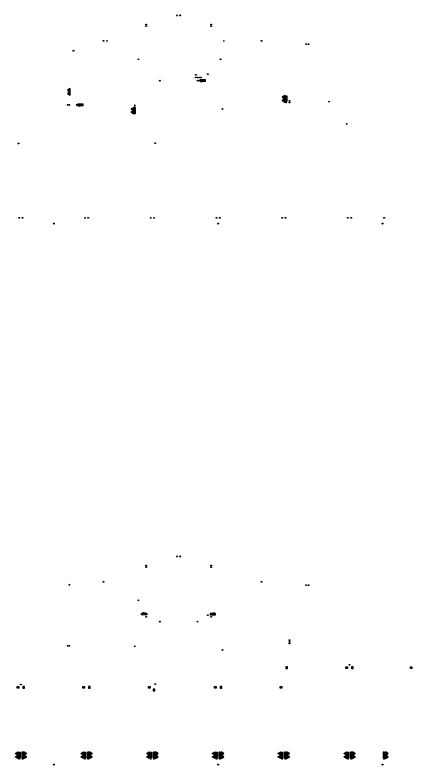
# Model space of a CAD drawing. Extents: x 41972 to 370663, y -1070170 to -56660.
# Drawn here: x 135384 to 183697, y -381541 to -290218 of the extents above; entities that cross this region are included whole.
import ezdxf

# ---------------------------------------------------------------- set-up
doc = ezdxf.new("R2010")
doc.units = 0
doc.header["$LTSCALE"] = 1000
doc.header["$MEASUREMENT"] = 0
doc.layers.add('A-不打印', color=159, linetype='Continuous', plot=False)
doc.layers.add('DIM_MODI', color=6, linetype='Continuous', plot=False)
for name, color, linetype in [('EQUIP_地漏', 7, 'Continuous'), ('EQUIP_消火栓', 7, 'Continuous'), ('EQUIP_灭火器', 7, 'Continuous'), ('VPIPE-凝结', 3, 'Continuous'), ('VPIPE-废水', 5, 'Continuous'), ('VPIPE-污水', 2, 'Continuous'), ('VPIPE-消防', 1, 'Continuous'), ('VPIPE-给水中', 173, 'Continuous'), ('VPIPE-给水高', 130, 'Continuous'), ('VPIPE-阳台雨水', 4, 'Continuous'), ('VPIPE-雨水', 4, 'Continuous')]:
    doc.layers.add(name, color=color, linetype=linetype)
doc.layers.get('DIM_MODI').off()

# ---------------------------------------------------------------- blocks, each defined once
blk = doc.blocks.new('$TWTSYS$00000508')
for p, q in [((-0.5, 0.5), (0.32, 1.22)), ((-0.5, 0.5), (-0.5, -0.5)), ((-0.5, -0.5), (0.5, 0.5)), ((0.5, 0.5), (-0.5, 0.5)), ((0.5, -0.5), (0.5, 0.5)), ((-0.5, -0.5), (0.5, -0.5))]:
    blk.add_line(p, q)
blk.add_solid([(0.5, -0.5), (0.5, 0.5), (-0.5, -0.5)])
blk = doc.blocks.new('$TwtSys$00000546')
h = blk.add_hatch()
h.set_pattern_fill('ANSI31', color=256, scale=200, style=0)
h.set_pattern_definition([(45, (-38543.802, -6670.83), (-17.67767, 17.67767), [])])
h.paths.add_polyline_path([(-65, 174), (65, 174), (65, 44), (-65, 44)])
for points in [[(0, 344), (-198, 0), (198, 0)], [(-65, 174), (65, 174), (65, 44), (-65, 44)]]:
    blk.add_lwpolyline(points, close=True)
blk = doc.blocks.new('$TwtSys$00000141')
for p, q in [((-94, 8), (-10, 92)), ((-94, 8), (-10, 92)), ((-87, -35), (35, 87)), ((-87, -35), (35, 87)), ((-66, -66), (66, 66)), ((-66, -66), (66, 66)), ((-32, -87), (88, 33)), ((-32, -87), (88, 33)), ((11, -92), (92, -11)), ((11, -92), (92, -11))]:
    blk.add_line(p, q)
blk.add_circle((0, 0), 94)
blk.add_circle((0, 0), 94)
blk = doc.blocks.new('2#2f')
at = {"layer": 'VPIPE-凝结'}
for centre, radius in [((146597, -293368), 25), ((146597, -293368), 25), ((160797, -293368), 25), ((157397, -297818), 50)]:
    blk.add_circle(centre, radius, dxfattribs=at)
at = {"layer": 'VPIPE-废水'}
for centre in [(146147, -293369), (165397, -293368), (149947, -301219), (160647, -301669)]:
    blk.add_circle(centre, 50, dxfattribs=at)
at = {"layer": 'VPIPE-污水'}
for centre in [(171097, -293769), (142497, -294569), (153017, -298219), (157577, -298219), (173597, -300769)]:
    blk.add_circle(centre, 50, dxfattribs=at)
at = {"layer": 'VPIPE-消防'}
for centre in [(150397, -295619), (160397, -295619), (158847, -297419), (157777, -298219), (142897, -301169), (168347, -300869), (149947, -301419), (135897, -314919), (136297, -314919), (143897, -314919), (144297, -314919), (151897, -314919), (152297, -314919), (159897, -314919), (160297, -314919), (167897, -314919), (168297, -314919), (175897, -314919), (176297, -314919), (180297, -314919)]:
    blk.add_circle(centre, 50, dxfattribs=at)
at = {"layer": 'VPIPE-给水中'}
blk.add_circle((157997, -297818), 50, dxfattribs=at)
at = {"layer": 'VPIPE-给水高'}
for centre in [(157597, -297818), (157797, -297818)]:
    blk.add_circle(centre, 50, dxfattribs=at)
at = {"layer": 'VPIPE-阳台雨水'}
for centre in [(155097, -290268), (155497, -290268), (151347, -291569), (159247, -291569), (170797, -293768), (141797, -301169), (168797, -300669)]:
    blk.add_circle(centre, 50, dxfattribs=at)
at = {"layer": 'VPIPE-雨水'}
for centre in [(151347, -291369), (159247, -291369), (141997, -301169), (168797, -300869), (175747, -303469), (135797, -305869), (152447, -305819), (140097, -315619), (160097, -315619), (180097, -315619)]:
    blk.add_circle(centre, 50, dxfattribs=at)
at = {"layer": 'EQUIP_地漏', "xscale": 0.5, "yscale": 0.5, "zscale": 0.5}
blk.add_blockref('$TwtSys$00000141', (157397, -297505), dxfattribs=at)
at = {"layer": 'EQUIP_消火栓', "yscale": 160, "zscale": 700}
for p, xscale, rotation in [((158227, -298199), 700, 179.9999999999999), ((168367, -300419), -700, 90), ((143347, -301149), 700, 179.9999999999999), ((149967, -301869), 700, 90)]:
    blk.add_blockref('$TWTSYS$00000508', p, dxfattribs=dict(at, xscale=xscale, rotation=rotation))
at = {"layer": 'EQUIP_灭火器', "rotation": 90}
for p in [(142097, -299370), (142097, -299767), (168229, -300220), (168229, -300617), (149829, -301670), (149829, -302067)]:
    blk.add_blockref('$TwtSys$00000546', p, dxfattribs=at)
blk = doc.blocks.new('A$C7D51150C')
at = {"layer": 'A-不打印'}
blk.add_line((-200, 0), (0, -200), dxfattribs=at)
blk.add_lwpolyline([(-200, 0), (0, 0), (0, -200), (-200, -200)], close=True, dxfattribs=at)
blk = doc.blocks.new('污水立管')
at = {"layer": 'VPIPE-污水'}
blk.add_circle((100, 100), 50, dxfattribs=at)
at = {"layer": 'A-不打印', "extrusion": (0, 0, -1), "zscale": -1, "rotation": 270}
blk.add_blockref('A$C7D51150C', (0, 0), dxfattribs=at)
blk = doc.blocks.new('2#1f')
at = {"layer": 'VPIPE-废水'}
for centre in [(146147, -359241), (165397, -359241), (149947, -367091), (160647, -367541)]:
    blk.add_circle(centre, 50, dxfattribs=at)
at = {"layer": 'VPIPE-污水'}
for centre in [(141997, -359591), (171097, -359641), (153017, -364091), (157577, -364091), (168797, -366341)]:
    blk.add_circle(centre, 50, dxfattribs=at)
at = {"layer": 'VPIPE-消防'}
for centre in [(150397, -361491), (151347, -363491), (158847, -363291), (159247, -363491), (135897, -380791), (136297, -380791), (143897, -380791), (144297, -380791), (151897, -380791), (152297, -380791), (159897, -380791), (160297, -380791), (167897, -380791), (168297, -380791), (175897, -380791), (176297, -380791), (180297, -380791)]:
    blk.add_circle(centre, 50, dxfattribs=at)
at = {"layer": 'VPIPE-阳台雨水'}
for centre in [(155097, -356141), (155497, -356141), (151347, -357441), (159247, -357441), (170797, -359641), (141797, -367041), (168797, -366541)]:
    blk.add_circle(centre, 50, dxfattribs=at)
at = {"layer": 'VPIPE-雨水'}
for centre in [(151347, -357241), (159247, -357241), (141997, -367041), (168797, -366741), (176097, -369341), (152447, -371691), (136097, -371741), (140097, -381491), (160097, -381491), (180097, -381491)]:
    blk.add_circle(centre, 50, dxfattribs=at)
at = {"layer": 'EQUIP_消火栓', "yscale": 160, "zscale": 650.0000000000001}
for p, xscale in [((151122, -363171), -650.0000000000001), ((159472, -363171), 650.0000000000001)]:
    blk.add_blockref('$TWTSYS$00000508', p, dxfattribs=dict(at, xscale=xscale))
at = {"layer": 'EQUIP_消火栓', "yscale": 160}
for p, xscale, zscale, rotation in [((135917, -380341), -700, 700, 90), ((136277, -380341), 700.0000000000001, 700.0000000000001, 270), ((143917, -380341), -700, 700, 90), ((144277, -380341), 700.0000000000001, 700.0000000000001, 270), ((151917, -380341), -700, 700, 90), ((152277, -380341), 700.0000000000001, 700.0000000000001, 270), ((159917, -380341), -700, 700, 90), ((160277, -380341), 700.0000000000001, 700.0000000000001, 270), ((167917, -380341), -700, 700, 90), ((168277, -380341), 700.0000000000001, 700.0000000000001, 270), ((175917, -380341), -700, 700, 90), ((176277, -380341), 700.0000000000001, 700.0000000000001, 270), ((180277, -380341), 700.0000000000001, 700.0000000000001, 270)]:
    blk.add_blockref('$TWTSYS$00000508', p, dxfattribs=dict(at, xscale=xscale, zscale=zscale, rotation=rotation))
at = {"layer": 'EQUIP_灭火器', "xscale": -1, "rotation": 90}
for p in [(135728, -380142), (135728, -380539), (143728, -380142), (143728, -380539), (151728, -380142), (151728, -380539), (159728, -380142), (159728, -380539), (167728, -380142), (167728, -380539), (175728, -380142), (175728, -380539)]:
    blk.add_blockref('$TwtSys$00000546', p, dxfattribs=at)
at = {"layer": 'EQUIP_灭火器', "rotation": 270}
for p in [(136466, -380142), (136466, -380539), (144466, -380142), (144466, -380539), (152466, -380142), (152466, -380539), (160466, -380142), (160466, -380539), (168466, -380142), (168466, -380539), (176466, -380142), (176466, -380539), (180466, -380142), (180466, -380539)]:
    blk.add_blockref('$TwtSys$00000546', p, dxfattribs=at)
at = {"layer": 'VPIPE-污水', "rotation": 270}
for p in [(168347, -369591), (176347, -369591), (136347, -371991), (144347, -371991), (152197, -372291), (160347, -371991)]:
    blk.add_blockref('污水立管', p, dxfattribs=at)
at = {"layer": 'VPIPE-污水', "xscale": -1, "rotation": 90}
for p in [(175847, -369591), (183697, -369591), (135847, -371991), (143847, -371991), (151847, -371991), (159847, -371991), (167847, -371991)]:
    blk.add_blockref('污水立管', p, dxfattribs=at)

msp = doc.modelspace()

# ---------------------------------------------------------------- block references
at = {"layer": 'DIM_MODI'}
for name in ['2#2f', '2#1f']:
    msp.add_blockref(name, (0, 0), dxfattribs=at)

doc.saveas('drawing.dxf')
